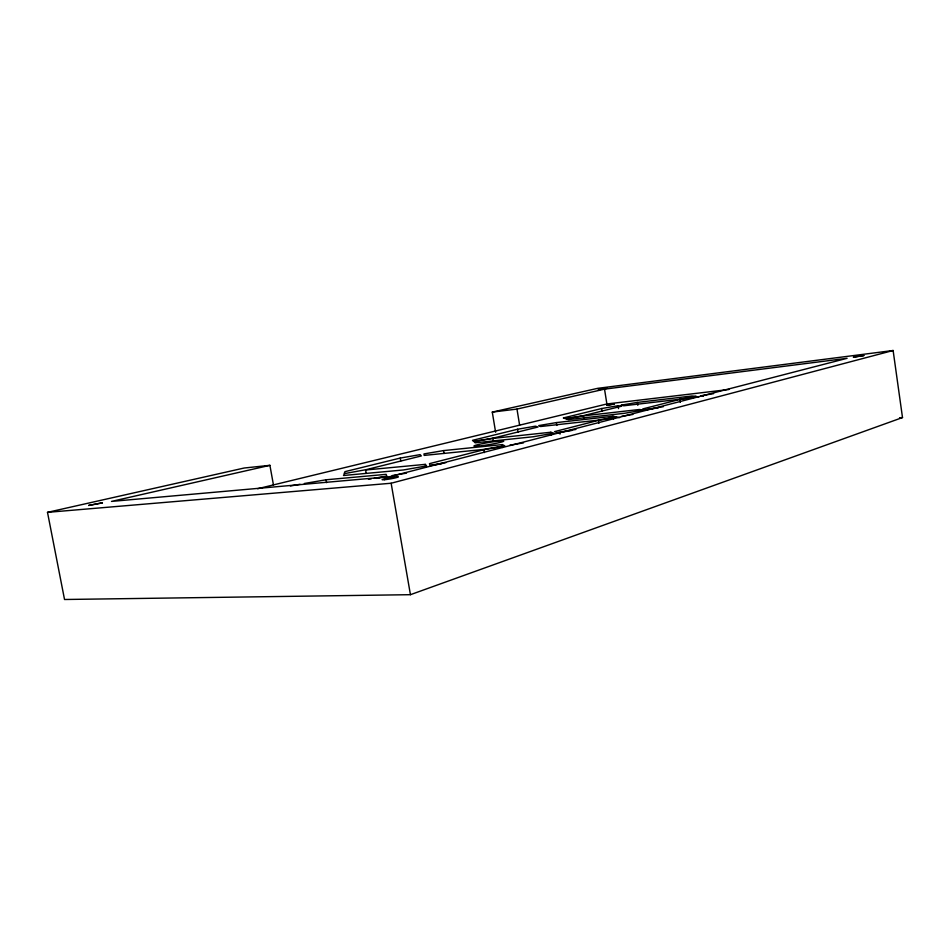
<?xml version="1.0" encoding="UTF-8"?>
<svg xmlns="http://www.w3.org/2000/svg" width="950" height="950" viewBox="0 0 950 950"><rect width="100%" height="100%" fill="white"/><g stroke="black" fill="none" stroke-linecap="round" stroke-linejoin="round"><path stroke-width="1.43" d="M344.256 473.361L344.945 471.663L400.271 458.054L420.161 454.622L421.325 455.941L366.189 469.644L344.553 473.599L343.496 475.499L403.418 469.965L426.609 465.928L425.291 464.36L365.596 470.001L366.094 472.863M273.446 484.904L269.907 465.334L244.186 468.017L47.5 512.347L64.529 599.497L410.436 594.688L902.5 417.549L893.119 350.503L597.621 388.348L492.278 412.098L495.615 432.214M47.5 512.347L391.139 483.241L893.119 350.503M504.676 446.096L483.894 449.694L429.471 463.659L430.101 465.334L445.954 462.638M699.129 396.696L679.867 399.416L642.77 408.928L646.071 409.593L663.314 406.671M619.602 417.644L616.989 417.157L598.464 420.351L554.562 431.621L556.914 432.654L575.926 429.436M517.584 429.246L472.471 440.349L473.599 441.453L493.192 438.14L538.021 427.001L535.396 426.182L517.584 429.246L518.059 432.108M601.73 408.512L563.326 417.952L565.487 418.701L583.431 415.673L621.526 406.208L618.07 405.709L601.73 408.512L602.193 411.409M257.664 488.739L606.884 403.976L728.935 389.488M269.907 465.334L111.494 501.41L389.963 476.639L847.103 358.304L604.533 389.144L516.978 409.082L492.278 412.098M290.379 485.973L300.058 484.286M368.446 479.334L371.284 478.848M374.11 478.349L386.828 476.14L386.116 474.347L326.076 479.786L304.321 483.503M376.283 478.372L386.448 476.603M430.861 465.595L441.928 463.695M392.207 475.582L406.505 473.136M713.604 393.633L700.981 395.782L703.523 396.126M583.371 415.863L566.212 418.772L568.29 419.615L624.613 413.274L643.257 410.067L639.362 409.497L583.371 415.863L583.834 418.724M556.415 422.584L538.769 425.576L540.526 426.526L597.467 420.256L616.669 416.943L613.011 416.266L556.415 422.584L556.878 425.434M647.306 409.652L658.303 407.776M621.573 416.361L632.878 414.438M492.931 438.389L474.157 441.584L475.083 442.831L533.306 436.739L553.814 433.188L550.834 432.238L492.931 438.389L493.406 441.251M443.603 450.585L423.961 453.922L424.175 455.406L483.134 449.492L504.664 445.764L502.277 444.588L443.603 450.585L444.089 453.471M571.995 430.409L557.982 432.796L560.227 433.972M509.817 445.194L523.521 442.854M637.355 402.408L621.134 405.163L623.794 405.781L678.751 399.38L696.303 396.364L691.956 395.996L637.355 402.408L637.806 405.306M899.555 417.822L902.5 417.549M326.076 479.786L326.574 482.659M400.271 458.054L400.769 460.964M391.139 483.241L410.436 594.688M425.291 464.36L425.79 467.258M483.894 449.694L484.381 452.604M502.277 444.588L502.752 447.521M516.978 409.082L519.614 425.149M550.834 432.238L551.297 435.124M613.011 416.266L613.474 419.14M604.533 389.144L606.884 403.976M598.464 420.351L598.928 423.272M618.07 405.709L618.521 408.607M679.867 399.416L680.319 402.349M863.835 355.537L853.456 357.152L863.835 355.537M102.41 502.847L88.659 505.436L102.41 502.847M614.127 404.059L606.955 405.223L614.127 404.059M607.169 388.253L598.393 389.678L607.169 388.253M479.085 446.001A15.034 1.069 -9.4 0 0 503.441 441.382A15.034 1.069 -9.4 0 0 484.156 443.317A15.034 1.069 -9.4 0 0 479.085 446.001M384.596 479.691A8.265 0.689 -9.8 0 0 398.145 477.031A8.265 0.689 -9.8 0 0 387.968 477.933A8.265 0.689 -9.8 0 0 384.596 479.691"/></g></svg>
